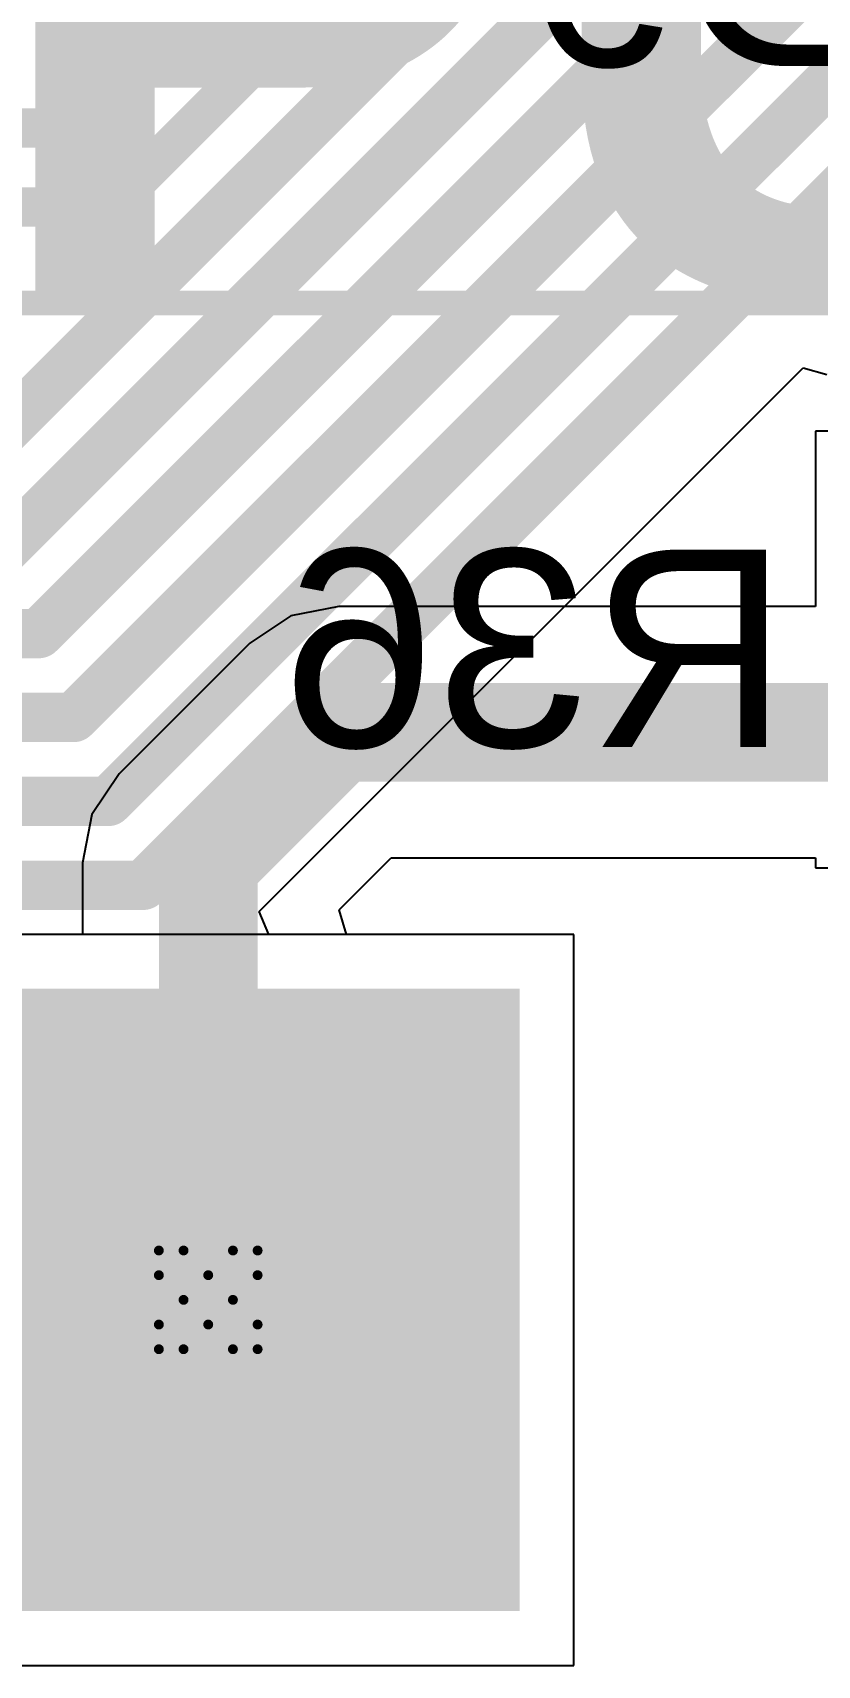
# Model space of a CAD drawing. Header units: inches. Extents: x -21 to 276, y -5 to 220.
# Drawn here: x 58.07 to 62.11, y 0.72 to 9.13 of the extents above; entities that cross this region are included whole.
import ezdxf

# ---------------------------------------------------------------- set-up
doc = ezdxf.new("R2010")
doc.units = ezdxf.units.IN
for name, color, linetype in [('Bottom Layer', 5, 'Continuous'), ('Bottom Overlay', 54, 'Continuous'), ('Bottom Solder', 6, 'Continuous'), ('Drill Drawing', 1, 'Continuous'), ('Ground', 16, 'Continuous'), ('Multi-Layer', 9, 'Continuous'), ('Pad Holes', 156, 'Continuous'), ('Power + Signal', 76, 'Continuous'), ('Top Layer', 1, 'Continuous'), ('Top Overlay', 2, 'Continuous'), ('Top Solder', 216, 'Continuous')]:
    doc.layers.add(name, color=color, linetype=linetype)
doc.styles.add('Arial', font='', dxfattribs={"height": 0.2})
doc.styles.add('Arial_Bold', font='', dxfattribs={"height": 0.2})
doc.styles.get('Arial').set_extended_font_data('Arial')
doc.styles.get('Arial_Bold').set_extended_font_data('Arial', bold=True)

# ---------------------------------------------------------------- blocks, each defined once
blk = doc.blocks.new('DB128L_5_08_3P_BK_S_136')
at = {"layer": 'Bottom Layer'}
blk.add_hatch(color=5, dxfattribs=at).paths.add_polyline_path([(-3.58, 1.5), (-3.58, -1.5), (-6.58, -1.5), (-6.58, 1.5)])
at = {"layer": 'Bottom Solder'}
blk.add_hatch(color=6, dxfattribs=at).paths.add_polyline_path([(-3.4784, 1.6016), (-3.4784, -1.6016), (-6.6816, -1.6016), (-6.6816, 1.6016)])
at = {"layer": 'Ground'}
blk.add_hatch(color=16, dxfattribs=at).paths.add_polyline_path([(-3.58, 1.5), (-3.58, -1.5), (-6.58, -1.5), (-6.58, 1.5)])
at = {"layer": 'Multi-Layer'}
blk.add_hatch(color=9, dxfattribs=at).paths.add_polyline_path([(-3.58, 1.5), (-3.58, -1.5), (-6.58, -1.5), (-6.58, 1.5)])
at = {"layer": 'Pad Holes'}
h = blk.add_hatch(color=7, dxfattribs=at)
edge = h.paths.add_edge_path()
edge.add_arc((-5.08, 0), 0.8, 0, 360)
at = {"layer": 'Power + Signal'}
blk.add_hatch(color=76, dxfattribs=at).paths.add_polyline_path([(-3.58, 1.5), (-3.58, -1.5), (-6.58, -1.5), (-6.58, 1.5)])
at = {"layer": 'Top Layer'}
blk.add_hatch(color=1, dxfattribs=at).paths.add_polyline_path([(-3.58, 1.5), (-3.58, -1.5), (-6.58, -1.5), (-6.58, 1.5)])
at = {"layer": 'Top Solder'}
blk.add_hatch(color=216, dxfattribs=at).paths.add_polyline_path([(-3.4784, 1.6016), (-3.4784, -1.6016), (-6.6816, -1.6016), (-6.6816, 1.6016)])
at = {"layer": 'Top Overlay'}
blk.add_lwpolyline([(-7.6708, 5.1308, 0.127, 0.127, 0), (7.6708, 5.1308, 0.127, 0.127, 0)], format="xyseb", dxfattribs=at)

msp = doc.modelspace()

# ---------------------------------------------------------------- linework, layer by layer
at = {"layer": 'Bottom Layer'}
for p, q in [((62.2181, 7.0763), (62.1023, 7.0763)), ((62.1023, 7.0763), (62.1023, 6.1743)), ((59.6499, 6.1743), (59.4021, 6.1251)), ((62.1023, 6.1743), (59.6499, 6.1743)), ((59.4021, 6.1251), (59.1921, 5.9847)), ((59.1921, 5.9847), (58.52, 5.3126)), ((58.52, 5.3126), (58.3796, 5.1026)), ((58.3796, 5.1026), (58.3303, 4.8548)), ((59.652, 4.6134), (59.9181, 4.8795)), ((59.9181, 4.8795), (62.1023, 4.8795)), ((62.1023, 4.8795), (62.1023, 4.8284)), ((58.3303, 4.8548), (58.3303, 4.4864)), ((62.1023, 4.8284), (63.3593, 4.8284)), ((59.6899, 4.4864), (59.652, 4.6134)), ((58.3303, 4.4864), (57.0968, 4.4864)), ((60.8588, 4.4864), (59.6899, 4.4864)), ((60.8588, 0.7244), (60.8588, 4.4864)), ((57.0968, 0.7244), (60.8588, 0.7244))]:
    msp.add_line(p, q, dxfattribs=at)
for points in [[(58.9778, 4.8548, 0.508, 0.508, 0), (59.6499, 5.5269, 0.508, 0.508, 0)], [(59.6499, 5.5269, 0.508, 0.508, 0), (62.8008, 5.5269, 0.508, 0.508, 0)], [(58.9778, 2.6054, 0.508, 0.508, 0), (58.9778, 4.8548, 0.508, 0.508, 0)]]:
    msp.add_lwpolyline(points, format="xyseb", dxfattribs=at)
for points in [[(59.5229, 5.5269, 0.254, 0.254, 1), (59.7769, 5.5269, 0.254, 0.254, 1)], [(59.5229, 5.5269, 0.254, 0.254, 1), (59.7769, 5.5269, 0.254, 0.254, 1)], [(58.8508, 4.8548, 0.254, 0.254, 1), (59.1048, 4.8548, 0.254, 0.254, 1)], [(58.8508, 4.8548, 0.254, 0.254, 1), (59.1048, 4.8548, 0.254, 0.254, 1)], [(58.8508, 2.6054, 0.254, 0.254, 1), (59.1048, 2.6054, 0.254, 0.254, 1)]]:
    msp.add_lwpolyline(points, format="xyseb", close=True, dxfattribs=at)
at = {"layer": 'Drill Drawing'}
for points in [[(58.7238, 2.7324, 0.0508, 0.0508, 0), (58.7238, 2.8594, 0.0508, 0.0508, 0)], [(58.7238, 2.8594, 0.0508, 0.0508, 0), (58.8508, 2.8594, 0.0508, 0.0508, 0)], [(58.8508, 2.8594, 0.0508, 0.0508, 0), (58.9778, 2.7324, 0.0508, 0.0508, 0)], [(58.9778, 2.7324, 0.0508, 0.0508, 0), (59.1048, 2.8594, 0.0508, 0.0508, 0)], [(59.1048, 2.8594, 0.0508, 0.0508, 0), (59.2318, 2.8594, 0.0508, 0.0508, 0)], [(59.2318, 2.7324, 0.0508, 0.0508, 0), (59.2318, 2.8594, 0.0508, 0.0508, 0)], [(58.7238, 2.7324, 0.0508, 0.0508, 0), (58.8508, 2.6054, 0.0508, 0.0508, 0)], [(59.1048, 2.6054, 0.0508, 0.0508, 0), (59.2318, 2.7324, 0.0508, 0.0508, 0)], [(58.7238, 2.4784, 0.0508, 0.0508, 0), (58.8508, 2.6054, 0.0508, 0.0508, 0)], [(59.1048, 2.6054, 0.0508, 0.0508, 0), (59.2318, 2.4784, 0.0508, 0.0508, 0)], [(58.7238, 2.3514, 0.0508, 0.0508, 0), (58.7238, 2.4784, 0.0508, 0.0508, 0)], [(58.8508, 2.3514, 0.0508, 0.0508, 0), (58.9778, 2.4784, 0.0508, 0.0508, 0)], [(58.9778, 2.4784, 0.0508, 0.0508, 0), (59.1048, 2.3514, 0.0508, 0.0508, 0)], [(59.2318, 2.3514, 0.0508, 0.0508, 0), (59.2318, 2.4784, 0.0508, 0.0508, 0)], [(58.7238, 2.3514, 0.0508, 0.0508, 0), (58.8508, 2.3514, 0.0508, 0.0508, 0)], [(59.1048, 2.3514, 0.0508, 0.0508, 0), (59.2318, 2.3514, 0.0508, 0.0508, 0)]]:
    msp.add_lwpolyline(points, format="xyseb", dxfattribs=at)
for points in [[(58.7111, 2.8594, 0.0254, 0.0254, 1), (58.7365, 2.8594, 0.0254, 0.0254, 1)], [(58.7111, 2.8594, 0.0254, 0.0254, 1), (58.7365, 2.8594, 0.0254, 0.0254, 1)], [(58.8381, 2.8594, 0.0254, 0.0254, 1), (58.8635, 2.8594, 0.0254, 0.0254, 1)], [(58.8381, 2.8594, 0.0254, 0.0254, 1), (58.8635, 2.8594, 0.0254, 0.0254, 1)], [(59.0921, 2.8594, 0.0254, 0.0254, 1), (59.1175, 2.8594, 0.0254, 0.0254, 1)], [(59.0921, 2.8594, 0.0254, 0.0254, 1), (59.1175, 2.8594, 0.0254, 0.0254, 1)], [(59.2191, 2.8594, 0.0254, 0.0254, 1), (59.2445, 2.8594, 0.0254, 0.0254, 1)], [(59.2191, 2.8594, 0.0254, 0.0254, 1), (59.2445, 2.8594, 0.0254, 0.0254, 1)], [(58.7111, 2.7324, 0.0254, 0.0254, 1), (58.7365, 2.7324, 0.0254, 0.0254, 1)], [(58.7111, 2.7324, 0.0254, 0.0254, 1), (58.7365, 2.7324, 0.0254, 0.0254, 1)], [(58.9651, 2.7324, 0.0254, 0.0254, 1), (58.9905, 2.7324, 0.0254, 0.0254, 1)], [(58.9651, 2.7324, 0.0254, 0.0254, 1), (58.9905, 2.7324, 0.0254, 0.0254, 1)], [(59.2191, 2.7324, 0.0254, 0.0254, 1), (59.2445, 2.7324, 0.0254, 0.0254, 1)], [(59.2191, 2.7324, 0.0254, 0.0254, 1), (59.2445, 2.7324, 0.0254, 0.0254, 1)], [(58.8381, 2.6054, 0.0254, 0.0254, 1), (58.8635, 2.6054, 0.0254, 0.0254, 1)], [(58.8381, 2.6054, 0.0254, 0.0254, 1), (58.8635, 2.6054, 0.0254, 0.0254, 1)], [(59.0921, 2.6054, 0.0254, 0.0254, 1), (59.1175, 2.6054, 0.0254, 0.0254, 1)], [(59.0921, 2.6054, 0.0254, 0.0254, 1), (59.1175, 2.6054, 0.0254, 0.0254, 1)], [(58.7111, 2.4784, 0.0254, 0.0254, 1), (58.7365, 2.4784, 0.0254, 0.0254, 1)], [(58.7111, 2.4784, 0.0254, 0.0254, 1), (58.7365, 2.4784, 0.0254, 0.0254, 1)], [(58.9651, 2.4784, 0.0254, 0.0254, 1), (58.9905, 2.4784, 0.0254, 0.0254, 1)], [(58.9651, 2.4784, 0.0254, 0.0254, 1), (58.9905, 2.4784, 0.0254, 0.0254, 1)], [(59.2191, 2.4784, 0.0254, 0.0254, 1), (59.2445, 2.4784, 0.0254, 0.0254, 1)], [(59.2191, 2.4784, 0.0254, 0.0254, 1), (59.2445, 2.4784, 0.0254, 0.0254, 1)], [(58.7111, 2.3514, 0.0254, 0.0254, 1), (58.7365, 2.3514, 0.0254, 0.0254, 1)], [(58.7111, 2.3514, 0.0254, 0.0254, 1), (58.7365, 2.3514, 0.0254, 0.0254, 1)], [(58.8381, 2.3514, 0.0254, 0.0254, 1), (58.8635, 2.3514, 0.0254, 0.0254, 1)], [(58.8381, 2.3514, 0.0254, 0.0254, 1), (58.8635, 2.3514, 0.0254, 0.0254, 1)], [(59.0921, 2.3514, 0.0254, 0.0254, 1), (59.1175, 2.3514, 0.0254, 0.0254, 1)], [(59.0921, 2.3514, 0.0254, 0.0254, 1), (59.1175, 2.3514, 0.0254, 0.0254, 1)], [(59.2191, 2.3514, 0.0254, 0.0254, 1), (59.2445, 2.3514, 0.0254, 0.0254, 1)], [(59.2191, 2.3514, 0.0254, 0.0254, 1), (59.2445, 2.3514, 0.0254, 0.0254, 1)]]:
    msp.add_lwpolyline(points, format="xyseb", close=True, dxfattribs=at)
at = {"layer": 'Ground'}
for p, q in [((60.8588, 4.4864), (57.0968, 4.4864)), ((60.8588, 0.7244), (60.8588, 4.4864)), ((57.0968, 0.7244), (60.8588, 0.7244))]:
    msp.add_line(p, q, dxfattribs=at)
at = {"layer": 'Power + Signal'}
for p, q in [((60.8588, 4.4864), (57.0968, 4.4864)), ((60.8588, 0.7244), (60.8588, 4.4864)), ((57.0968, 0.7244), (60.8588, 0.7244))]:
    msp.add_line(p, q, dxfattribs=at)
at = {"layer": 'Top Layer'}
for p, q in [((59.2403, 4.6037), (62.0379, 7.4013)), ((62.0379, 7.4013), (62.1606, 7.3685)), ((59.2889, 4.4864), (59.2403, 4.6037)), ((60.8588, 4.4864), (59.2889, 4.4864)), ((60.8588, 0.7244), (60.8588, 4.4864)), ((57.0968, 0.7244), (60.8588, 0.7244))]:
    msp.add_line(p, q, dxfattribs=at)
for points in [[(58.3079, 8.636, 0.2032, 0.2032, 0), (63.3131, 13.6412, 0.2032, 0.2032, 0)], [(58.4762, 8.2296, 0.2032, 0.2032, 0), (63.7195, 13.4729, 0.2032, 0.2032, 0)], [(57.7488, 6.898, 0.254, 0.254, 0), (64.1259, 13.2751, 0.254, 0.254, 0)], [(57.9277, 6.4662, 0.254, 0.254, 0), (64.5577, 13.0962, 0.254, 0.254, 0)], [(58.1065, 6.0344, 0.254, 0.254, 0), (64.9895, 12.9174, 0.254, 0.254, 0)], [(58.2854, 5.6026, 0.254, 0.254, 0), (65.4213, 12.7385, 0.254, 0.254, 0)], [(58.4642, 5.1708, 0.254, 0.254, 0), (65.8531, 12.5597, 0.254, 0.254, 0)], [(58.6431, 4.739, 0.254, 0.254, 0), (66.2849, 12.3808, 0.254, 0.254, 0)], [(27.9071, 8.636, 0.2032, 0.2032, 0), (58.3079, 8.636, 0.2032, 0.2032, 0)], [(28.0754, 8.2296, 0.2032, 0.2032, 0), (58.4762, 8.2296, 0.2032, 0.2032, 0)], [(49.0922, 6.0344, 0.254, 0.254, 0), (58.1065, 6.0344, 0.254, 0.254, 0)], [(56.5529, 5.6026, 0.254, 0.254, 0), (58.2854, 5.6026, 0.254, 0.254, 0)], [(35.9443, 5.1708, 0.254, 0.254, 0), (58.4642, 5.1708, 0.254, 0.254, 0)], [(35.1116, 4.739, 0.254, 0.254, 0), (58.6431, 4.739, 0.254, 0.254, 0)]]:
    msp.add_lwpolyline(points, format="xyseb", dxfattribs=at)
for points in [[(58.2571, 8.636, 0.1016, 0.1016, 1), (58.3587, 8.636, 0.1016, 0.1016, 1)], [(58.2571, 8.636, 0.1016, 0.1016, 1), (58.3587, 8.636, 0.1016, 0.1016, 1)], [(58.4254, 8.2296, 0.1016, 0.1016, 1), (58.527, 8.2296, 0.1016, 0.1016, 1)], [(58.4254, 8.2296, 0.1016, 0.1016, 1), (58.527, 8.2296, 0.1016, 0.1016, 1)], [(58.043, 6.0344, 0.127, 0.127, 1), (58.17, 6.0344, 0.127, 0.127, 1)], [(58.043, 6.0344, 0.127, 0.127, 1), (58.17, 6.0344, 0.127, 0.127, 1)], [(58.2219, 5.6026, 0.127, 0.127, 1), (58.3489, 5.6026, 0.127, 0.127, 1)], [(58.2219, 5.6026, 0.127, 0.127, 1), (58.3489, 5.6026, 0.127, 0.127, 1)], [(58.4007, 5.1708, 0.127, 0.127, 1), (58.5277, 5.1708, 0.127, 0.127, 1)], [(58.4007, 5.1708, 0.127, 0.127, 1), (58.5277, 5.1708, 0.127, 0.127, 1)], [(58.5796, 4.739, 0.127, 0.127, 1), (58.7066, 4.739, 0.127, 0.127, 1)], [(58.5796, 4.739, 0.127, 0.127, 1), (58.7066, 4.739, 0.127, 0.127, 1)]]:
    msp.add_lwpolyline(points, format="xyseb", close=True, dxfattribs=at)

# ---------------------------------------------------------------- block references
msp.add_blockref('DB128L_5_08_3P_BK_S_136', (64.0578, 2.6054))

# ---------------------------------------------------------------- texts
at = {"layer": 'Bottom Overlay', "style": 'Arial', "text_generation_flag": 2}
for s, p in [('D9', (62.4262, 8.9556)), ('R36', (61.964, 5.4504))]:
    msp.add_text(s, height=1.016, dxfattribs=at).set_placement(p)
at = {"layer": 'Top Overlay', "style": 'Arial_Bold'}
msp.add_text('INPUTS', height=3.048, rotation=360, dxfattribs=at).set_placement((53.5464, 7.7711))

doc.saveas('drawing.dxf')
